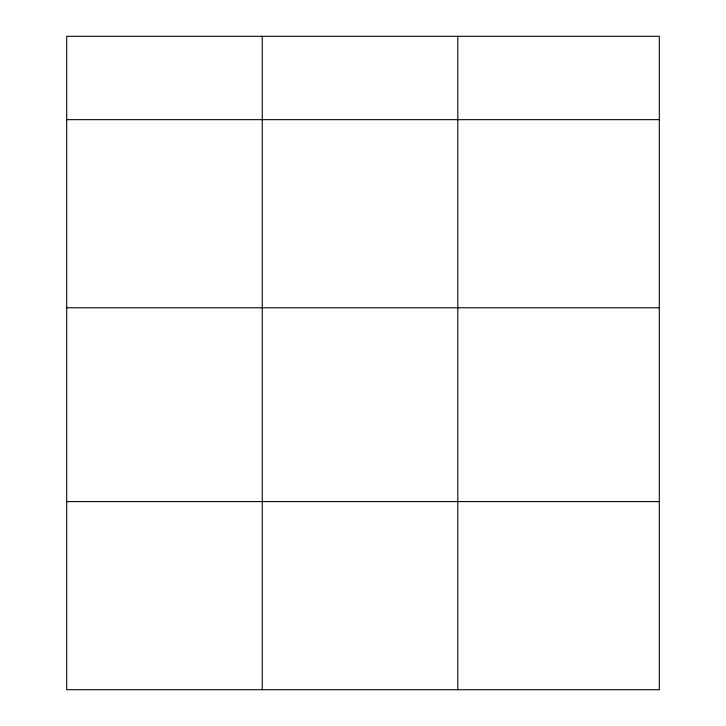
<?xml version="1.0" encoding="UTF-8"?>
<svg xmlns="http://www.w3.org/2000/svg" width="726" height="726" viewBox="0 0 726 726"><rect width="100%" height="100%" fill="white"/><g stroke="black" fill="none" stroke-linecap="round" stroke-linejoin="round"><path stroke-width="1.09" d="M659.308 307.779L659.308 36.3L66.692 36.3L66.692 689.7L659.308 689.7L659.308 307.779L66.692 307.779M66.692 119.663L659.308 119.663M66.692 501.593L659.308 501.593M457.816 36.3L457.816 689.7M262.258 36.3L262.258 689.7"/></g></svg>
